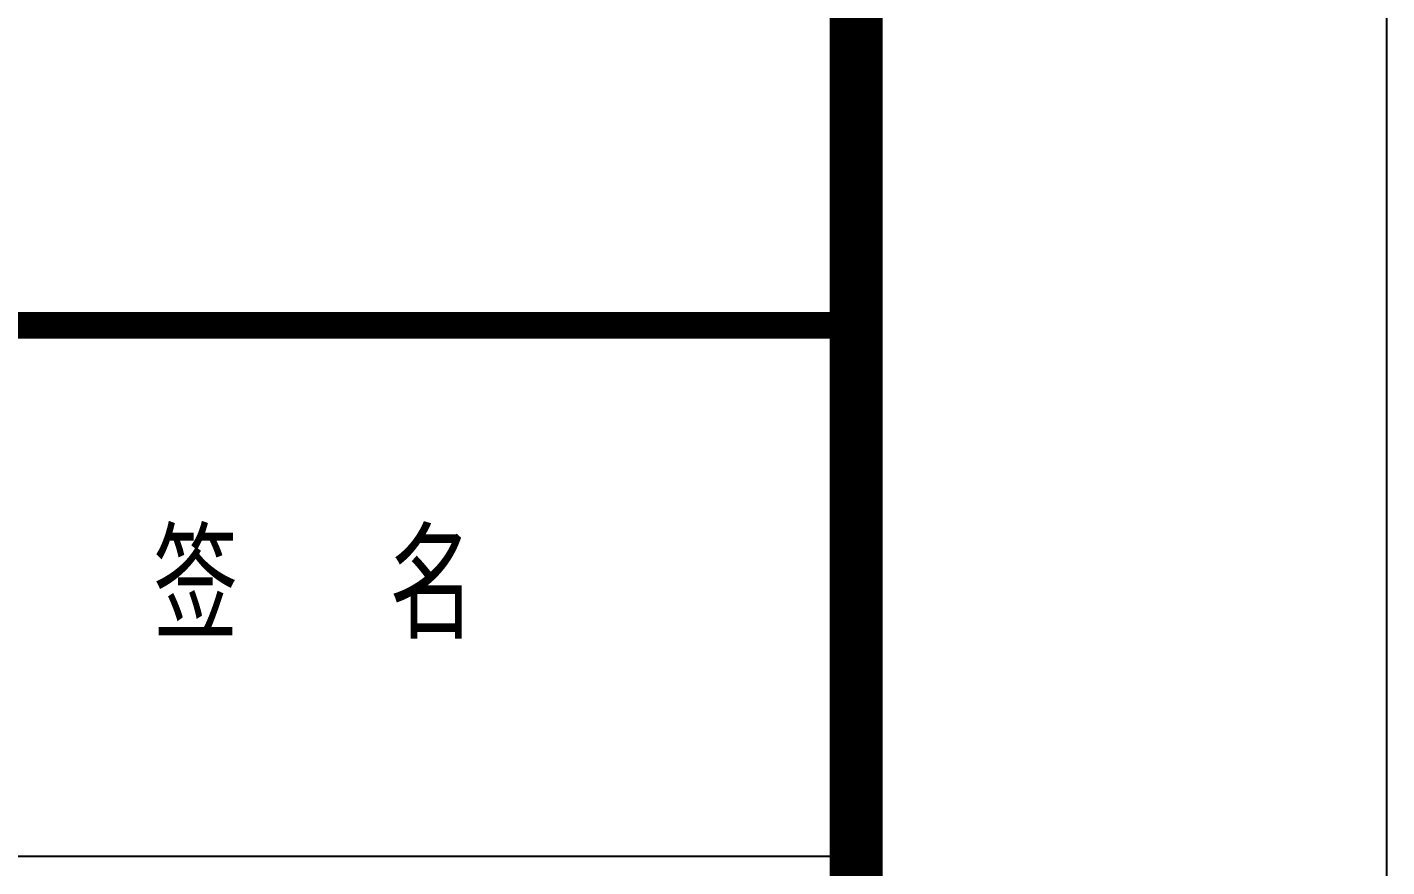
# Model space of a CAD drawing. Extents: x -417156 to 1571408, y 205758 to 1045562.
# Drawn here: x 1388673 to 1393798, y 914292 to 917454 of the extents above; entities that cross this region are included whole.
import ezdxf

# ---------------------------------------------------------------- set-up
doc = ezdxf.new("R2010")
doc.units = 0
doc.header["$LTSCALE"] = 1000
doc.header["$MEASUREMENT"] = 0
doc.layers.add('PUB_TEXT', color=7, linetype='CONTINUOUS')
doc.layers.add('PUB_TITLE', color=4, linetype='CONTINUOUS')
doc.styles.add('TQ', font='txt.shx', dxfattribs={"width": 0.8, "bigfont": 'hztxt.shx'})

msp = doc.modelspace()

# ---------------------------------------------------------------- linework, layer by layer
at = {"layer": 'PUB_TITLE', "color": 4}
msp.add_line((1380797.9, 914331.3), (1391797.9, 914331.3), dxfattribs=at)
at = {"layer": 'PUB_TITLE'}
msp.add_lwpolyline([(1225597.9, 867803.1), (1393797.9, 867803.1), (1393797.9, 986603.1), (1225597.9, 986603.1)], close=True, dxfattribs=at)
at = {"layer": 'PUB_TITLE', "const_width": 200}
msp.add_lwpolyline([(1230597.9, 869803.1), (1391797.9, 869803.1), (1391797.9, 984603.1), (1230597.9, 984603.1)], close=True, dxfattribs=at)
at = {"layer": 'PUB_TITLE', "color": 4, "const_width": 100}
msp.add_lwpolyline([(1380797.9, 916331.3), (1391797.9, 916331.3)], dxfattribs=at)

# ---------------------------------------------------------------- texts
at = {"layer": 'PUB_TEXT', "color": 2, "insert": (1389148, 915550.6), "char_height": 400, "width": 3359.661, "attachment_point": 1, "style": 'TQ'}
msp.add_mtext('签  名', dxfattribs=at)

doc.saveas('drawing.dxf')
